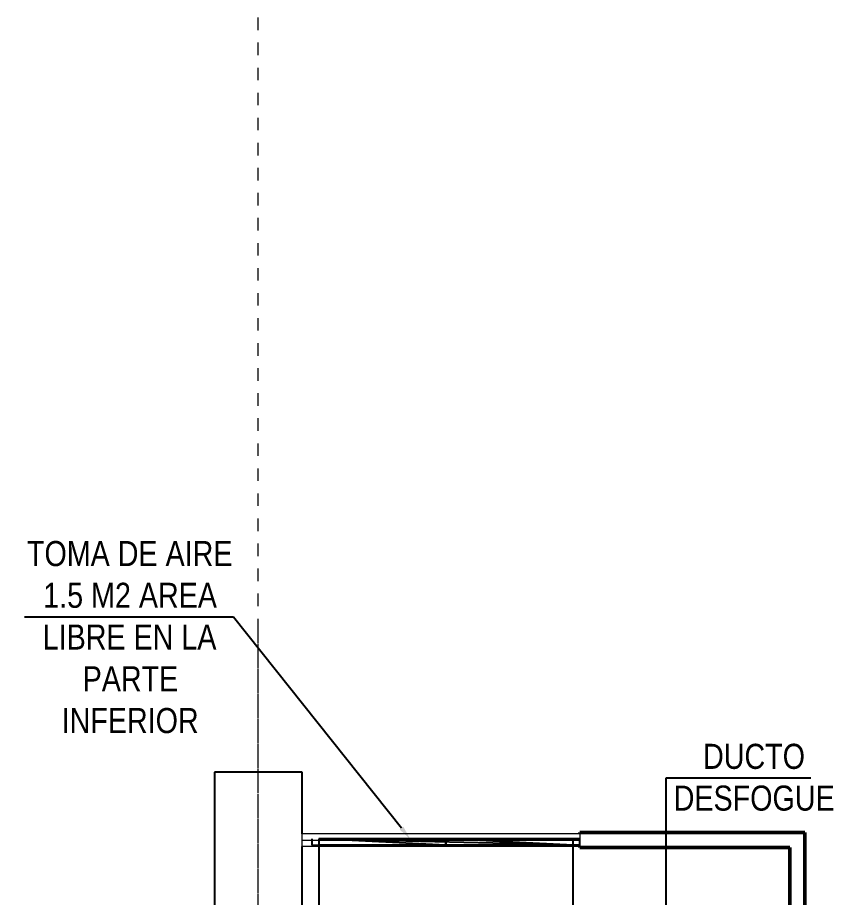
# Model space of a CAD drawing. Header units: inches. Extents: x -3 to 209, y -384 to 20.
# Drawn here: x 160.52 to 167.04, y -72.54 to -65.51 of the extents above; entities that cross this region are included whole.
import ezdxf
from ezdxf import colors
from ezdxf.entities.mleader import LeaderData, LeaderLine
from ezdxf.math import Vec2, Vec3

# ---------------------------------------------------------------- set-up
doc = ezdxf.new("R2010")
doc.units = ezdxf.units.IN
doc.header["$MEASUREMENT"] = 0
for name, pattern in [('Grid Line', [0.022225, 0.0127, -0.003175, 0.003175, -0.003175]), ('Grid Line 1_2_', [0.022225, 0.0127, -0.003175, 0.003175, -0.003175]), ('HIDDEN2', [0.1875, 0.125, -0.0625])]:
    doc.linetypes.add(name, pattern=pattern)
for name, color, linetype, lineweight in [('A-GLAZ', 253, 'Continuous', 13), ('HVAC -Textos Rejillas', 2, 'Continuous', 9), ('S-COLS', 6, 'Continuous', 13), ('S-GRID', 253, 'Continuous', 9)]:
    doc.layers.add(name, color=color, linetype=linetype, lineweight=lineweight)
for name, color, linetype in [('A-WALL', 253, 'Continuous'), ('HVAC-Extraccion', 114, 'Continuous'), ('HVAC-Rejillas', 2, 'HIDDEN2')]:
    doc.layers.add(name, color=color, linetype=linetype)
doc.styles.add('Arial Narrow', font='ARIALN.TTF', dxfattribs={"height": 0.00295})
doc.styles.get("Standard").update_dxf_attribs({"font": 'arial.ttf'})

# ---------------------------------------------------------------- blocks, each defined once
blk = doc.blocks.new('rr')
at = {"linetype": 'ByBlock', "lineweight": -2}
for p, q in [((-0.0127, -0.0127), (0.0127, 0.0127)), ((-0.0127, -0.0127), (-0.0127, 0.0127)), ((-0.0127, 0.0127), (0.0127, 0.0127)), ((0.0127, 0.0127), (0.0127, -0.0127)), ((0.0127, -0.0127), (-0.0127, -0.0127))]:
    blk.add_line(p, q, dxfattribs=at)

msp = doc.modelspace()

# ---------------------------------------------------------------- linework, layer by layer
at = {"layer": 'A-GLAZ', "lineweight": 9}
for p, q in [((162.7939, -72.0817), (162.7939, -72.0317)), ((165.0139, -72.0317), (162.7939, -72.0317)), ((162.7939, -72.1317), (162.7939, -72.0817)), ((162.7939, -72.0817), (165.0139, -72.0817)), ((165.0139, -72.0317), (165.0139, -72.0817)), ((165.0139, -72.0817), (165.0139, -72.1317)), ((165.0139, -72.1317), (162.7939, -72.1317))]:
    msp.add_line(p, q, dxfattribs=at)
at = {"layer": 'A-WALL', "lineweight": 50}
for p, q in [((166.6897, -72.0217), (165.0139, -72.0217)), ((165.0139, -72.0217), (165.0139, -72.0317)), ((166.8097, -72.0217), (166.6897, -72.0217)), ((166.8097, -73.0906), (166.8097, -72.0217)), ((165.0139, -72.1317), (165.0139, -72.1417)), ((165.0139, -72.1417), (166.6897, -72.1417)), ((166.6897, -72.1417), (166.6897, -72.7406))]:
    msp.add_line(p, q, dxfattribs=at)
at = {"layer": 'HVAC-Extraccion'}
msp.add_lwpolyline([(164.9594, -72.1227), (162.9275, -72.1227), (162.9275, -73.1681), (164.9594, -73.1681)], close=True, dxfattribs=at)
at = {"layer": 'S-COLS', "lineweight": 25}
for p, q in [((162.7949, -71.54), (162.0949, -71.54)), ((162.0949, -71.54), (162.0949, -74.54)), ((162.7949, -72.0317), (162.7949, -71.54)), ((162.7949, -74.54), (162.7949, -72.1317))]:
    msp.add_line(p, q, dxfattribs=at)
at = {"layer": 'S-GRID', "linetype": 'Grid Line 1_2_'}
msp.add_line((162.4399, -65.5133), (162.4399, -119.2586), dxfattribs=at)
msp.add_line((162.4399, -65.5133), (162.4399, -119.2586), dxfattribs=at)
at = {"layer": 'S-GRID', "linetype": 'Grid Line'}
msp.add_line((162.4399, -70.4079), (162.4399, -112.8015), dxfattribs=at)

# ---------------------------------------------------------------- block references
at = {"layer": 'HVAC-Rejillas', "yscale": 2, "zscale": 12}
for p, xscale in [((163.9429, -72.0973), -84.252), ((163.4355, -72.0973), -40), ((164.4514, -72.0973), -40)]:
    msp.add_blockref('rr', p, dxfattribs=dict(at, xscale=xscale))

# ---------------------------------------------------------------- texts
at = {"layer": 'HVAC -Textos Rejillas', "char_height": 0.2, "width": 1.634804, "attachment_point": 1, "style": 'Arial Narrow'}
for s, insert in [('\\pi0.0053282;TOMA DE AIRE \\P\\pi0.13541;1.5 M2 AREA \\P\\pi0.13139;LIBRE EN LA \\P\\pi0.45049;PARTE \\P\\pi0.28261;INFERIOR', (160.5908, -69.6931)), ('\\pi0.42375;DUCTO \\P\\pi0.1893;DESFOGUE ', (165.5734, -71.3126))]:
    msp.add_mtext(s, dxfattribs=dict(at, insert=insert))

# ---------------------------------------------------------------- leaders
at = {"layer": 'HVAC -Textos Rejillas'}
ml = msp.add_multileader_mtext('Standard', dxfattribs=at)
ml.set_content('', color=256)
ml.set_leader_properties()
ml.build(insert=Vec2(0, 0))
ml.multileader.update_dxf_attribs({"dogleg_length": 0.36, "arrow_head_size": 0.1128})
ctx = ml.context
ctx.base_point, ctx.char_height, ctx.arrow_head_size, ctx.landing_gap_size, ctx.plane_origin, ctx.plane_x_axis, ctx.plane_y_axis = Vec3(160.5778, -70.3024), 0.1128, 0.1128, 0.0564, Vec3(157.7245, -70.4627), Vec3(-1, 0), Vec3(0, -1)
notes = []
notes.append((ctx, [(1, (1, 1, 0), (162.246, -70.3024), (-1, 0), 1.6682, [(0, [(163.6582, -72.0738)], 0, [])])]))
ctx.mtext.insert, ctx.mtext.text_direction, ctx.mtext.rotation, ctx.mtext.flow_direction = Vec3(160.5214, -70.3588), Vec3(-1, 0), 3.141593, 5
ml = msp.add_multileader_mtext('Standard', dxfattribs=at)
ml.set_content('', color=256)
ml.set_leader_properties()
ml.build(insert=Vec2(0, 0))
ml.multileader.update_dxf_attribs({"dogleg_length": 0.36, "arrow_head_size": 0.1128})
ctx = ml.context
ctx.base_point, ctx.char_height, ctx.arrow_head_size, ctx.landing_gap_size, ctx.plane_origin, ctx.plane_x_axis, ctx.plane_y_axis = Vec3(166.97, -71.584), 0.1128, 0.1128, 0.0564, Vec3(171.609, -72.3489), Vec3(-1, 0), Vec3(0, -1)
ctx.text_align_type = 2
notes.append((ctx, [(1, (1, 1, 0), (165.7025, -71.584), (1, 0), 1.1547, [(0, [(165.7025, -73.279)], 0, [])])]))
ctx.mtext.insert, ctx.mtext.text_direction, ctx.mtext.rotation, ctx.mtext.alignment, ctx.mtext.flow_direction = Vec3(166.9136, -71.6404), Vec3(-1, 0), 3.141593, 3, 5
for ctx, leaders in notes:
    for number, flags, end, landing, length, lines in leaders:
        leader = LeaderData()
        leader.index, (leader.has_last_leader_line, leader.has_dogleg_vector, leader.attachment_direction) = number, flags
        leader.last_leader_point, leader.dogleg_vector, leader.dogleg_length = Vec3(end), Vec3(landing), length
        for number, points, colour, breaks in lines:
            line = LeaderLine()
            line.index, line.vertices, line.color, line.breaks = number, Vec3.list(points), colors.encode_raw_color(colour), breaks
            leader.lines.append(line)
        ctx.leaders.append(leader)

doc.saveas('drawing.dxf')
